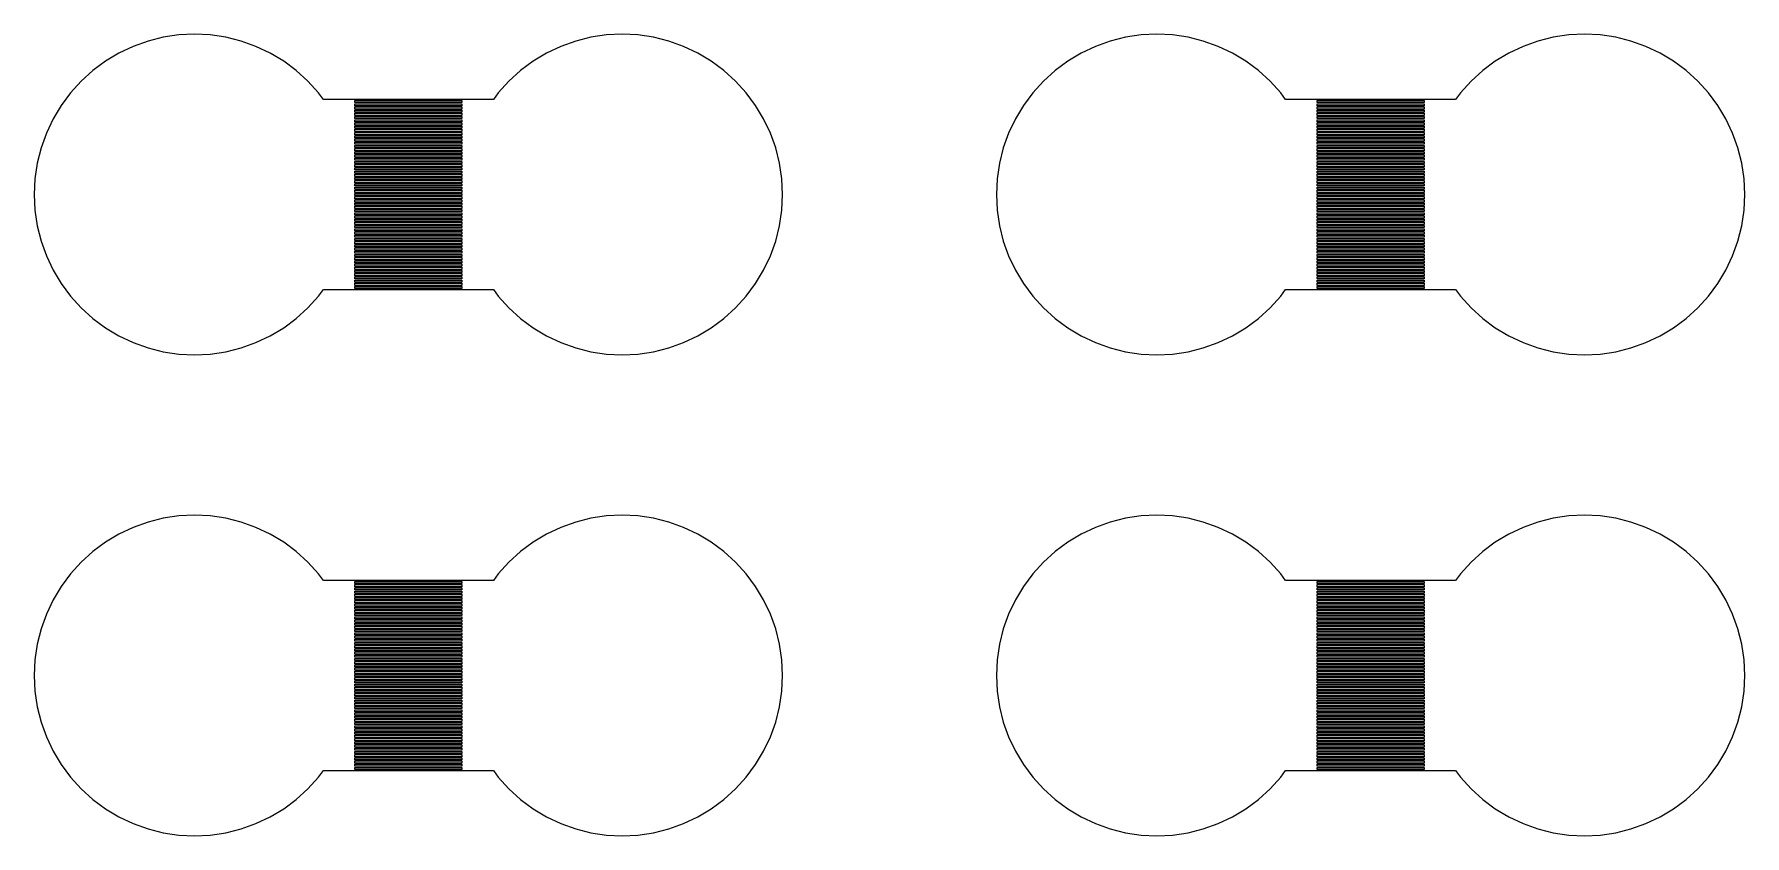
# Model space of a CAD drawing. Extents: x 1 to 53, y 0.8 to 35.2.
# Drawn here: x 10 to 26, y 0.75 to 8.25 of the extents above; entities that cross this region are included whole.
import ezdxf

# ---------------------------------------------------------------- set-up
doc = ezdxf.new("R2010")
doc.units = 0

msp = doc.modelspace()

# ---------------------------------------------------------------- linework, layer by layer
for p, q in [((11.0646, 8.18541), (10.926, 8.13582)), ((11.2074, 8.22118), (11.0646, 8.18541)), ((11.353, 8.24277), (11.2074, 8.22118)), ((11.5, 8.25), (11.353, 8.24277)), ((11.647, 8.24277), (11.5, 8.25)), ((11.7926, 8.22118), (11.647, 8.24277)), ((11.9354, 8.18541), (11.7926, 8.22118)), ((12.074, 8.13582), (11.9354, 8.18541)), ((15.0646, 8.18541), (14.926, 8.13582)), ((15.2074, 8.22118), (15.0646, 8.18541)), ((15.353, 8.24277), (15.2074, 8.22118)), ((15.5, 8.25), (15.353, 8.24277)), ((15.647, 8.24277), (15.5, 8.25)), ((15.7926, 8.22118), (15.647, 8.24277)), ((15.9354, 8.18541), (15.7926, 8.22118)), ((16.074, 8.13582), (15.9354, 8.18541)), ((20.0646, 8.18541), (19.926, 8.13582)), ((20.2074, 8.22118), (20.0646, 8.18541)), ((20.353, 8.24277), (20.2074, 8.22118)), ((20.5, 8.25), (20.353, 8.24277)), ((20.647, 8.24277), (20.5, 8.25)), ((20.7926, 8.22118), (20.647, 8.24277)), ((20.9354, 8.18541), (20.7926, 8.22118)), ((21.074, 8.13582), (20.9354, 8.18541)), ((24.0646, 8.18541), (23.926, 8.13582)), ((24.2074, 8.22118), (24.0646, 8.18541)), ((24.353, 8.24277), (24.2074, 8.22118)), ((24.5, 8.25), (24.353, 8.24277)), ((24.647, 8.24277), (24.5, 8.25)), ((24.7926, 8.22118), (24.647, 8.24277)), ((24.9354, 8.18541), (24.7926, 8.22118)), ((25.074, 8.13582), (24.9354, 8.18541)), ((10.7929, 8.07288), (10.6667, 7.99719)), ((10.926, 8.13582), (10.7929, 8.07288)), ((12.2071, 8.07288), (12.074, 8.13582)), ((12.3334, 7.99719), (12.2071, 8.07288)), ((14.7929, 8.07288), (14.6666, 7.99719)), ((14.926, 8.13582), (14.7929, 8.07288)), ((16.2071, 8.07288), (16.074, 8.13582)), ((16.3333, 7.99719), (16.2071, 8.07288)), ((19.7929, 8.07288), (19.6667, 7.99719)), ((19.926, 8.13582), (19.7929, 8.07288)), ((21.2071, 8.07288), (21.074, 8.13582)), ((21.3334, 7.99719), (21.2071, 8.07288)), ((23.7929, 8.07288), (23.6666, 7.99719)), ((23.926, 8.13582), (23.7929, 8.07288)), ((25.2071, 8.07288), (25.074, 8.13582)), ((25.3333, 7.99719), (25.2071, 8.07288)), ((10.5484, 7.90952), (10.4393, 7.81065)), ((10.6667, 7.99719), (10.5484, 7.90952)), ((12.4516, 7.90952), (12.3334, 7.99719)), ((12.5607, 7.81065), (12.4516, 7.90952)), ((14.5484, 7.90952), (14.4393, 7.81065)), ((14.6666, 7.99719), (14.5484, 7.90952)), ((16.4516, 7.90952), (16.3333, 7.99719)), ((16.5607, 7.81065), (16.4516, 7.90952)), ((19.5484, 7.90952), (19.4393, 7.81065)), ((19.6667, 7.99719), (19.5484, 7.90952)), ((21.4516, 7.90952), (21.3334, 7.99719)), ((21.5607, 7.81065), (21.4516, 7.90952)), ((23.5484, 7.90952), (23.4393, 7.81065)), ((23.6666, 7.99719), (23.5484, 7.90952)), ((25.4516, 7.90952), (25.3333, 7.99719)), ((25.5607, 7.81065), (25.4516, 7.90952)), ((10.3405, 7.70158), (10.2528, 7.58334)), ((10.4393, 7.81065), (10.3405, 7.70158)), ((12.6595, 7.70158), (12.5607, 7.81065)), ((12.7052, 7.64), (12.6595, 7.70158)), ((14.3405, 7.70158), (14.2948, 7.64)), ((14.4393, 7.81065), (14.3405, 7.70158)), ((16.6595, 7.70158), (16.5607, 7.81065)), ((16.7472, 7.58334), (16.6595, 7.70158)), ((19.3405, 7.70158), (19.2528, 7.58334)), ((19.4393, 7.81065), (19.3405, 7.70158)), ((21.6595, 7.70158), (21.5607, 7.81065)), ((21.7052, 7.64), (21.6595, 7.70158)), ((23.3405, 7.70158), (23.2948, 7.64)), ((23.4393, 7.81065), (23.3405, 7.70158)), ((25.6595, 7.70158), (25.5607, 7.81065)), ((25.7472, 7.58334), (25.6595, 7.70158)), ((10.2528, 7.58334), (10.1771, 7.45709)), ((14.2948, 7.64), (12.7052, 7.64)), ((13, 7.60999), (13, 7.62999)), ((13, 7.62999), (14, 7.62999)), ((14, 7.60999), (13, 7.60999)), ((13, 7.57999), (13, 7.59999)), ((13, 7.59999), (14, 7.59999)), ((14, 7.57999), (13, 7.57999)), ((13, 7.54999), (13, 7.56999)), ((13, 7.56999), (14, 7.56999)), ((14, 7.54999), (13, 7.54999)), ((13, 7.51999), (13, 7.53999)), ((13, 7.53999), (14, 7.53999)), ((14, 7.62999), (14, 7.60999)), ((14, 7.59999), (14, 7.57999)), ((14, 7.56999), (14, 7.54999)), ((14, 7.53999), (14, 7.51999)), ((16.8229, 7.45709), (16.7472, 7.58334)), ((19.2528, 7.58334), (19.1771, 7.45709)), ((23.2948, 7.64), (21.7052, 7.64)), ((22, 7.60999), (22, 7.62999)), ((22, 7.62999), (23, 7.62999)), ((23, 7.60999), (22, 7.60999)), ((22, 7.57999), (22, 7.59999)), ((22, 7.59999), (23, 7.59999)), ((23, 7.57999), (22, 7.57999)), ((22, 7.54999), (22, 7.56999)), ((22, 7.56999), (23, 7.56999)), ((23, 7.54999), (22, 7.54999)), ((22, 7.51999), (22, 7.53999)), ((22, 7.53999), (23, 7.53999)), ((23, 7.62999), (23, 7.60999)), ((23, 7.59999), (23, 7.57999)), ((23, 7.56999), (23, 7.54999)), ((23, 7.53999), (23, 7.51999)), ((25.8229, 7.45709), (25.7472, 7.58334)), ((10.1771, 7.45709), (10.1142, 7.32402)), ((14, 7.51999), (13, 7.51999)), ((13, 7.48999), (13, 7.50999)), ((13, 7.50999), (14, 7.50999)), ((14, 7.48999), (13, 7.48999)), ((13, 7.45999), (13, 7.48)), ((13, 7.48), (14, 7.48)), ((14, 7.45999), (13, 7.45999)), ((13, 7.42999), (13, 7.45)), ((13, 7.45), (14, 7.45)), ((14, 7.42999), (13, 7.42999)), ((13, 7.39999), (13, 7.42)), ((13, 7.42), (14, 7.42)), ((14, 7.39999), (13, 7.39999)), ((13, 7.37), (13, 7.39)), ((13, 7.39), (14, 7.39)), ((14, 7.37), (13, 7.37)), ((14, 7.50999), (14, 7.48999)), ((14, 7.48), (14, 7.45999)), ((14, 7.45), (14, 7.42999)), ((14, 7.42), (14, 7.39999)), ((14, 7.39), (14, 7.37)), ((16.8858, 7.32402), (16.8229, 7.45709)), ((19.1771, 7.45709), (19.1142, 7.32402)), ((23, 7.51999), (22, 7.51999)), ((22, 7.48999), (22, 7.50999)), ((22, 7.50999), (23, 7.50999)), ((23, 7.48999), (22, 7.48999)), ((22, 7.45999), (22, 7.48)), ((22, 7.48), (23, 7.48)), ((23, 7.45999), (22, 7.45999)), ((22, 7.42999), (22, 7.45)), ((22, 7.45), (23, 7.45)), ((23, 7.42999), (22, 7.42999)), ((22, 7.39999), (22, 7.42)), ((22, 7.42), (23, 7.42)), ((23, 7.39999), (22, 7.39999)), ((22, 7.37), (22, 7.39)), ((22, 7.39), (23, 7.39)), ((23, 7.37), (22, 7.37)), ((23, 7.50999), (23, 7.48999)), ((23, 7.48), (23, 7.45999)), ((23, 7.45), (23, 7.42999)), ((23, 7.42), (23, 7.39999)), ((23, 7.39), (23, 7.37)), ((25.8858, 7.32402), (25.8229, 7.45709)), ((10.1142, 7.32402), (10.0646, 7.18542)), ((13, 7.34), (13, 7.35999)), ((13, 7.35999), (14, 7.35999)), ((14, 7.34), (13, 7.34)), ((13, 7.31), (13, 7.32999)), ((13, 7.32999), (14, 7.32999)), ((14, 7.31), (13, 7.31)), ((13, 7.28), (13, 7.29999)), ((13, 7.29999), (14, 7.29999)), ((14, 7.28), (13, 7.28)), ((13, 7.25), (13, 7.26999)), ((13, 7.26999), (14, 7.26999)), ((14, 7.25), (13, 7.25)), ((13, 7.21999), (13, 7.23999)), ((13, 7.23999), (14, 7.23999)), ((14, 7.21999), (13, 7.21999)), ((13, 7.18999), (13, 7.20999)), ((13, 7.20999), (14, 7.20999)), ((14, 7.35999), (14, 7.34)), ((14, 7.32999), (14, 7.31)), ((14, 7.29999), (14, 7.28)), ((14, 7.26999), (14, 7.25)), ((14, 7.23999), (14, 7.21999)), ((14, 7.20999), (14, 7.18999)), ((16.9354, 7.18542), (16.8858, 7.32402)), ((19.1142, 7.32402), (19.0646, 7.18542)), ((22, 7.34), (22, 7.35999)), ((22, 7.35999), (23, 7.35999)), ((23, 7.34), (22, 7.34)), ((22, 7.31), (22, 7.32999)), ((22, 7.32999), (23, 7.32999)), ((23, 7.31), (22, 7.31)), ((22, 7.28), (22, 7.29999)), ((22, 7.29999), (23, 7.29999)), ((23, 7.28), (22, 7.28)), ((22, 7.25), (22, 7.26999)), ((22, 7.26999), (23, 7.26999)), ((23, 7.25), (22, 7.25)), ((22, 7.21999), (22, 7.23999)), ((22, 7.23999), (23, 7.23999)), ((23, 7.21999), (22, 7.21999)), ((22, 7.18999), (22, 7.20999)), ((22, 7.20999), (23, 7.20999)), ((23, 7.35999), (23, 7.34)), ((23, 7.32999), (23, 7.31)), ((23, 7.29999), (23, 7.28)), ((23, 7.26999), (23, 7.25)), ((23, 7.23999), (23, 7.21999)), ((23, 7.20999), (23, 7.18999)), ((25.9354, 7.18542), (25.8858, 7.32402)), ((10.0288, 7.04263), (10.0072, 6.89702)), ((10.0646, 7.18542), (10.0288, 7.04263)), ((14, 7.18999), (13, 7.18999)), ((13, 7.15999), (13, 7.17999)), ((13, 7.17999), (14, 7.17999)), ((14, 7.15999), (13, 7.15999)), ((13, 7.12999), (13, 7.14999)), ((13, 7.14999), (14, 7.14999)), ((14, 7.12999), (13, 7.12999)), ((13, 7.09999), (13, 7.12)), ((13, 7.12), (14, 7.12)), ((14, 7.09999), (13, 7.09999)), ((13, 7.06999), (13, 7.09)), ((13, 7.09), (14, 7.09)), ((14, 7.06999), (13, 7.06999)), ((13, 7.03999), (13, 7.06)), ((13, 7.06), (14, 7.06)), ((14, 7.17999), (14, 7.15999)), ((14, 7.14999), (14, 7.12999)), ((14, 7.12), (14, 7.09999)), ((14, 7.09), (14, 7.06999)), ((14, 7.06), (14, 7.03999)), ((16.9712, 7.04263), (16.9354, 7.18542)), ((16.9928, 6.89702), (16.9712, 7.04263)), ((19.0288, 7.04263), (19.0072, 6.89702)), ((19.0646, 7.18542), (19.0288, 7.04263)), ((23, 7.18999), (22, 7.18999)), ((22, 7.15999), (22, 7.17999)), ((22, 7.17999), (23, 7.17999)), ((23, 7.15999), (22, 7.15999)), ((22, 7.12999), (22, 7.14999)), ((22, 7.14999), (23, 7.14999)), ((23, 7.12999), (22, 7.12999)), ((22, 7.09999), (22, 7.12)), ((22, 7.12), (23, 7.12)), ((23, 7.09999), (22, 7.09999)), ((22, 7.06999), (22, 7.09)), ((22, 7.09), (23, 7.09)), ((23, 7.06999), (22, 7.06999)), ((22, 7.03999), (22, 7.06)), ((22, 7.06), (23, 7.06)), ((23, 7.17999), (23, 7.15999)), ((23, 7.14999), (23, 7.12999)), ((23, 7.12), (23, 7.09999)), ((23, 7.09), (23, 7.06999)), ((23, 7.06), (23, 7.03999)), ((25.9712, 7.04263), (25.9354, 7.18542)), ((25.9928, 6.89702), (25.9712, 7.04263)), ((10.0072, 6.89702), (10, 6.75)), ((14, 7.03999), (13, 7.03999)), ((13, 7.00999), (13, 7.03)), ((13, 7.03), (14, 7.03)), ((14, 7.00999), (13, 7.00999)), ((13, 6.98), (13, 7)), ((13, 7), (14, 7)), ((14, 6.98), (13, 6.98)), ((13, 6.95), (13, 6.96999)), ((13, 6.96999), (14, 6.96999)), ((14, 6.95), (13, 6.95)), ((13, 6.92), (13, 6.93999)), ((13, 6.93999), (14, 6.93999)), ((14, 6.92), (13, 6.92)), ((13, 6.89), (13, 6.90999)), ((13, 6.90999), (14, 6.90999)), ((14, 6.89), (13, 6.89)), ((14, 7.03), (14, 7.00999)), ((14, 7), (14, 6.98)), ((14, 6.96999), (14, 6.95)), ((14, 6.93999), (14, 6.92)), ((14, 6.90999), (14, 6.89)), ((17, 6.75), (16.9928, 6.89702)), ((19.0072, 6.89702), (19, 6.75)), ((23, 7.03999), (22, 7.03999)), ((22, 7.00999), (22, 7.03)), ((22, 7.03), (23, 7.03)), ((23, 7.00999), (22, 7.00999)), ((22, 6.98), (22, 7)), ((22, 7), (23, 7)), ((23, 6.98), (22, 6.98)), ((22, 6.95), (22, 6.96999)), ((22, 6.96999), (23, 6.96999)), ((23, 6.95), (22, 6.95)), ((22, 6.92), (22, 6.93999)), ((22, 6.93999), (23, 6.93999)), ((23, 6.92), (22, 6.92)), ((22, 6.89), (22, 6.90999)), ((22, 6.90999), (23, 6.90999)), ((23, 6.89), (22, 6.89)), ((23, 7.03), (23, 7.00999)), ((23, 7), (23, 6.98)), ((23, 6.96999), (23, 6.95)), ((23, 6.93999), (23, 6.92)), ((23, 6.90999), (23, 6.89)), ((26, 6.75), (25.9928, 6.89702)), ((10, 6.75), (10.0072, 6.60298)), ((13, 6.85999), (13, 6.87999)), ((13, 6.87999), (14, 6.87999)), ((14, 6.85999), (13, 6.85999)), ((13, 6.82999), (13, 6.84999)), ((13, 6.84999), (14, 6.84999)), ((14, 6.82999), (13, 6.82999)), ((13, 6.79999), (13, 6.81999)), ((13, 6.81999), (14, 6.81999)), ((14, 6.79999), (13, 6.79999)), ((13, 6.76999), (13, 6.78999)), ((13, 6.78999), (14, 6.78999)), ((14, 6.76999), (13, 6.76999)), ((13, 6.74001), (13, 6.75999)), ((13, 6.75999), (14, 6.75999)), ((14, 6.74001), (13, 6.74001)), ((13, 6.71001), (13, 6.73001)), ((13, 6.73001), (14, 6.73001)), ((14, 6.87999), (14, 6.85999)), ((14, 6.84999), (14, 6.82999)), ((14, 6.81999), (14, 6.79999)), ((14, 6.78999), (14, 6.76999)), ((14, 6.75999), (14, 6.74001)), ((14, 6.73001), (14, 6.71001)), ((16.9928, 6.60298), (17, 6.75)), ((19, 6.75), (19.0072, 6.60298)), ((22, 6.85999), (22, 6.87999)), ((22, 6.87999), (23, 6.87999)), ((23, 6.85999), (22, 6.85999)), ((22, 6.82999), (22, 6.84999)), ((22, 6.84999), (23, 6.84999)), ((23, 6.82999), (22, 6.82999)), ((22, 6.79999), (22, 6.81999)), ((22, 6.81999), (23, 6.81999)), ((23, 6.79999), (22, 6.79999)), ((22, 6.76999), (22, 6.78999)), ((22, 6.78999), (23, 6.78999)), ((23, 6.76999), (22, 6.76999)), ((22, 6.74001), (22, 6.75999)), ((22, 6.75999), (23, 6.75999)), ((23, 6.74001), (22, 6.74001)), ((22, 6.71001), (22, 6.73001)), ((22, 6.73001), (23, 6.73001)), ((23, 6.87999), (23, 6.85999)), ((23, 6.84999), (23, 6.82999)), ((23, 6.81999), (23, 6.79999)), ((23, 6.78999), (23, 6.76999)), ((23, 6.75999), (23, 6.74001)), ((23, 6.73001), (23, 6.71001)), ((25.9928, 6.60298), (26, 6.75)), ((10.0072, 6.60298), (10.0288, 6.45737)), ((14, 6.71001), (13, 6.71001)), ((13, 6.68001), (13, 6.70001)), ((13, 6.70001), (14, 6.70001)), ((14, 6.68001), (13, 6.68001)), ((13, 6.65001), (13, 6.67001)), ((13, 6.67001), (14, 6.67001)), ((14, 6.65001), (13, 6.65001)), ((13, 6.62001), (13, 6.64001)), ((13, 6.64001), (14, 6.64001)), ((14, 6.62001), (13, 6.62001)), ((13, 6.59001), (13, 6.61)), ((13, 6.61), (14, 6.61)), ((14, 6.59001), (13, 6.59001)), ((13, 6.56001), (13, 6.58)), ((13, 6.58), (14, 6.58)), ((14, 6.56001), (13, 6.56001)), ((14, 6.70001), (14, 6.68001)), ((14, 6.67001), (14, 6.65001)), ((14, 6.64001), (14, 6.62001)), ((14, 6.61), (14, 6.59001)), ((14, 6.58), (14, 6.56001)), ((16.9712, 6.45737), (16.9928, 6.60298)), ((19.0072, 6.60298), (19.0288, 6.45737)), ((23, 6.71001), (22, 6.71001)), ((22, 6.68001), (22, 6.70001)), ((22, 6.70001), (23, 6.70001)), ((23, 6.68001), (22, 6.68001)), ((22, 6.65001), (22, 6.67001)), ((22, 6.67001), (23, 6.67001)), ((23, 6.65001), (22, 6.65001)), ((22, 6.62001), (22, 6.64001)), ((22, 6.64001), (23, 6.64001)), ((23, 6.62001), (22, 6.62001)), ((22, 6.59001), (22, 6.61)), ((22, 6.61), (23, 6.61)), ((23, 6.59001), (22, 6.59001)), ((22, 6.56001), (22, 6.58)), ((22, 6.58), (23, 6.58)), ((23, 6.56001), (22, 6.56001)), ((23, 6.70001), (23, 6.68001)), ((23, 6.67001), (23, 6.65001)), ((23, 6.64001), (23, 6.62001)), ((23, 6.61), (23, 6.59001)), ((23, 6.58), (23, 6.56001)), ((25.9712, 6.45737), (25.9928, 6.60298)), ((10.0288, 6.45737), (10.0646, 6.31458)), ((13, 6.53001), (13, 6.55)), ((13, 6.55), (14, 6.55)), ((14, 6.53001), (13, 6.53001)), ((13, 6.5), (13, 6.52)), ((13, 6.52), (14, 6.52)), ((14, 6.5), (13, 6.5)), ((13, 6.47), (13, 6.49001)), ((13, 6.49001), (14, 6.49001)), ((14, 6.47), (13, 6.47)), ((13, 6.44), (13, 6.46001)), ((13, 6.46001), (14, 6.46001)), ((14, 6.44), (13, 6.44)), ((13, 6.41), (13, 6.43001)), ((13, 6.43001), (14, 6.43001)), ((14, 6.41), (13, 6.41)), ((13, 6.38), (13, 6.40001)), ((13, 6.40001), (14, 6.40001)), ((14, 6.55), (14, 6.53001)), ((14, 6.52), (14, 6.5)), ((14, 6.49001), (14, 6.47)), ((14, 6.46001), (14, 6.44)), ((14, 6.43001), (14, 6.41)), ((14, 6.40001), (14, 6.38)), ((16.9354, 6.31458), (16.9712, 6.45737)), ((19.0288, 6.45737), (19.0646, 6.31458)), ((22, 6.53001), (22, 6.55)), ((22, 6.55), (23, 6.55)), ((23, 6.53001), (22, 6.53001)), ((22, 6.5), (22, 6.52)), ((22, 6.52), (23, 6.52)), ((23, 6.5), (22, 6.5)), ((22, 6.47), (22, 6.49001)), ((22, 6.49001), (23, 6.49001)), ((23, 6.47), (22, 6.47)), ((22, 6.44), (22, 6.46001)), ((22, 6.46001), (23, 6.46001)), ((23, 6.44), (22, 6.44)), ((22, 6.41), (22, 6.43001)), ((22, 6.43001), (23, 6.43001)), ((23, 6.41), (22, 6.41)), ((22, 6.38), (22, 6.40001)), ((22, 6.40001), (23, 6.40001)), ((23, 6.55), (23, 6.53001)), ((23, 6.52), (23, 6.5)), ((23, 6.49001), (23, 6.47)), ((23, 6.46001), (23, 6.44)), ((23, 6.43001), (23, 6.41)), ((23, 6.40001), (23, 6.38)), ((25.9354, 6.31458), (25.9712, 6.45737)), ((10.0646, 6.31458), (10.1142, 6.17598)), ((14, 6.38), (13, 6.38)), ((13, 6.35001), (13, 6.37001)), ((13, 6.37001), (14, 6.37001)), ((14, 6.35001), (13, 6.35001)), ((13, 6.32001), (13, 6.34001)), ((13, 6.34001), (14, 6.34001)), ((14, 6.32001), (13, 6.32001)), ((13, 6.29001), (13, 6.31001)), ((13, 6.31001), (14, 6.31001)), ((14, 6.29001), (13, 6.29001)), ((13, 6.26001), (13, 6.28001)), ((13, 6.28001), (14, 6.28001)), ((14, 6.26001), (13, 6.26001)), ((13, 6.23001), (13, 6.25)), ((13, 6.25), (14, 6.25)), ((14, 6.37001), (14, 6.35001)), ((14, 6.34001), (14, 6.32001)), ((14, 6.31001), (14, 6.29001)), ((14, 6.28001), (14, 6.26001)), ((14, 6.25), (14, 6.23001)), ((16.8858, 6.17598), (16.9354, 6.31458)), ((19.0646, 6.31458), (19.1142, 6.17598)), ((23, 6.38), (22, 6.38)), ((22, 6.35001), (22, 6.37001)), ((22, 6.37001), (23, 6.37001)), ((23, 6.35001), (22, 6.35001)), ((22, 6.32001), (22, 6.34001)), ((22, 6.34001), (23, 6.34001)), ((23, 6.32001), (22, 6.32001)), ((22, 6.29001), (22, 6.31001)), ((22, 6.31001), (23, 6.31001)), ((23, 6.29001), (22, 6.29001)), ((22, 6.26001), (22, 6.28001)), ((22, 6.28001), (23, 6.28001)), ((23, 6.26001), (22, 6.26001)), ((22, 6.23001), (22, 6.25)), ((22, 6.25), (23, 6.25)), ((23, 6.37001), (23, 6.35001)), ((23, 6.34001), (23, 6.32001)), ((23, 6.31001), (23, 6.29001)), ((23, 6.28001), (23, 6.26001)), ((23, 6.25), (23, 6.23001)), ((25.8858, 6.17598), (25.9354, 6.31458)), ((10.1142, 6.17598), (10.1771, 6.04291)), ((14, 6.23001), (13, 6.23001)), ((13, 6.20001), (13, 6.22)), ((13, 6.22), (14, 6.22)), ((14, 6.20001), (13, 6.20001)), ((13, 6.17001), (13, 6.19)), ((13, 6.19), (14, 6.19)), ((14, 6.17001), (13, 6.17001)), ((13, 6.14001), (13, 6.16)), ((13, 6.16), (14, 6.16)), ((14, 6.14001), (13, 6.14001)), ((13, 6.11), (13, 6.13)), ((13, 6.13), (14, 6.13)), ((14, 6.11), (13, 6.11)), ((13, 6.08), (13, 6.10001)), ((13, 6.10001), (14, 6.10001)), ((14, 6.08), (13, 6.08)), ((14, 6.22), (14, 6.20001)), ((14, 6.19), (14, 6.17001)), ((14, 6.16), (14, 6.14001)), ((14, 6.13), (14, 6.11)), ((14, 6.10001), (14, 6.08)), ((16.8229, 6.04291), (16.8858, 6.17598)), ((19.1142, 6.17598), (19.1771, 6.04291)), ((23, 6.23001), (22, 6.23001)), ((22, 6.20001), (22, 6.22)), ((22, 6.22), (23, 6.22)), ((23, 6.20001), (22, 6.20001)), ((22, 6.17001), (22, 6.19)), ((22, 6.19), (23, 6.19)), ((23, 6.17001), (22, 6.17001)), ((22, 6.14001), (22, 6.16)), ((22, 6.16), (23, 6.16)), ((23, 6.14001), (22, 6.14001)), ((22, 6.11), (22, 6.13)), ((22, 6.13), (23, 6.13)), ((23, 6.11), (22, 6.11)), ((22, 6.08), (22, 6.10001)), ((22, 6.10001), (23, 6.10001)), ((23, 6.08), (22, 6.08)), ((23, 6.22), (23, 6.20001)), ((23, 6.19), (23, 6.17001)), ((23, 6.16), (23, 6.14001)), ((23, 6.13), (23, 6.11)), ((23, 6.10001), (23, 6.08)), ((25.8229, 6.04291), (25.8858, 6.17598)), ((10.1771, 6.04291), (10.2528, 5.91666)), ((13, 6.05), (13, 6.07001)), ((13, 6.07001), (14, 6.07001)), ((14, 6.05), (13, 6.05)), ((13, 6.02), (13, 6.04001)), ((13, 6.04001), (14, 6.04001)), ((14, 6.02), (13, 6.02)), ((13, 5.99001), (13, 6.01001)), ((13, 6.01001), (14, 6.01001)), ((14, 5.99001), (13, 5.99001)), ((13, 5.96001), (13, 5.98001)), ((13, 5.98001), (14, 5.98001)), ((14, 5.96001), (13, 5.96001)), ((13, 5.93001), (13, 5.95001)), ((13, 5.95001), (14, 5.95001)), ((14, 5.93001), (13, 5.93001)), ((13, 5.90001), (13, 5.92001)), ((13, 5.92001), (14, 5.92001)), ((14, 6.07001), (14, 6.05)), ((14, 6.04001), (14, 6.02)), ((14, 6.01001), (14, 5.99001)), ((14, 5.98001), (14, 5.96001)), ((14, 5.95001), (14, 5.93001)), ((14, 5.92001), (14, 5.90001)), ((16.7472, 5.91666), (16.8229, 6.04291)), ((19.1771, 6.04291), (19.2528, 5.91666)), ((22, 6.05), (22, 6.07001)), ((22, 6.07001), (23, 6.07001)), ((23, 6.05), (22, 6.05)), ((22, 6.02), (22, 6.04001)), ((22, 6.04001), (23, 6.04001)), ((23, 6.02), (22, 6.02)), ((22, 5.99001), (22, 6.01001)), ((22, 6.01001), (23, 6.01001)), ((23, 5.99001), (22, 5.99001)), ((22, 5.96001), (22, 5.98001)), ((22, 5.98001), (23, 5.98001)), ((23, 5.96001), (22, 5.96001)), ((22, 5.93001), (22, 5.95001)), ((22, 5.95001), (23, 5.95001)), ((23, 5.93001), (22, 5.93001)), ((22, 5.90001), (22, 5.92001)), ((22, 5.92001), (23, 5.92001)), ((23, 6.07001), (23, 6.05)), ((23, 6.04001), (23, 6.02)), ((23, 6.01001), (23, 5.99001)), ((23, 5.98001), (23, 5.96001)), ((23, 5.95001), (23, 5.93001)), ((23, 5.92001), (23, 5.90001)), ((25.7472, 5.91666), (25.8229, 6.04291)), ((10.2528, 5.91666), (10.3405, 5.79842)), ((10.3405, 5.79842), (10.4393, 5.68935)), ((12.5607, 5.68935), (12.6595, 5.79842)), ((12.6595, 5.79842), (12.7052, 5.86)), ((12.7052, 5.86), (14.2948, 5.86)), ((14, 5.90001), (13, 5.90001)), ((13, 5.87001), (13, 5.89001)), ((13, 5.89001), (14, 5.89001)), ((14, 5.87001), (13, 5.87001)), ((14, 5.89001), (14, 5.87001)), ((14.2948, 5.86), (14.3405, 5.79842)), ((14.3405, 5.79842), (14.4393, 5.68935)), ((16.5607, 5.68935), (16.6595, 5.79842)), ((16.6595, 5.79842), (16.7472, 5.91666)), ((19.2528, 5.91666), (19.3405, 5.79842)), ((19.3405, 5.79842), (19.4393, 5.68935)), ((21.5607, 5.68935), (21.6595, 5.79842)), ((21.6595, 5.79842), (21.7052, 5.86)), ((21.7052, 5.86), (23.2948, 5.86)), ((23, 5.90001), (22, 5.90001)), ((22, 5.87001), (22, 5.89001)), ((22, 5.89001), (23, 5.89001)), ((23, 5.87001), (22, 5.87001)), ((23, 5.89001), (23, 5.87001)), ((23.2948, 5.86), (23.3405, 5.79842)), ((23.3405, 5.79842), (23.4393, 5.68935)), ((25.5607, 5.68935), (25.6595, 5.79842)), ((25.6595, 5.79842), (25.7472, 5.91666)), ((10.4393, 5.68935), (10.5484, 5.59048)), ((12.4516, 5.59048), (12.5607, 5.68935)), ((14.4393, 5.68935), (14.5484, 5.59048)), ((16.4516, 5.59048), (16.5607, 5.68935)), ((19.4393, 5.68935), (19.5484, 5.59048)), ((21.4516, 5.59048), (21.5607, 5.68935)), ((23.4393, 5.68935), (23.5484, 5.59048)), ((25.4516, 5.59048), (25.5607, 5.68935)), ((10.5484, 5.59048), (10.6667, 5.50281)), ((10.6667, 5.50281), (10.7929, 5.42712)), ((12.2071, 5.42712), (12.3334, 5.50281)), ((12.3334, 5.50281), (12.4516, 5.59048)), ((14.5484, 5.59048), (14.6666, 5.50281)), ((14.6666, 5.50281), (14.7929, 5.42712)), ((16.2071, 5.42712), (16.3333, 5.50281)), ((16.3333, 5.50281), (16.4516, 5.59048)), ((19.5484, 5.59048), (19.6667, 5.50281)), ((19.6667, 5.50281), (19.7929, 5.42712)), ((21.2071, 5.42712), (21.3334, 5.50281)), ((21.3334, 5.50281), (21.4516, 5.59048)), ((23.5484, 5.59048), (23.6666, 5.50281)), ((23.6666, 5.50281), (23.7929, 5.42712)), ((25.2071, 5.42712), (25.3333, 5.50281)), ((25.3333, 5.50281), (25.4516, 5.59048)), ((10.7929, 5.42712), (10.926, 5.36418)), ((10.926, 5.36418), (11.0646, 5.31459)), ((11.0646, 5.31459), (11.2074, 5.27882)), ((11.7926, 5.27882), (11.9354, 5.31459)), ((11.9354, 5.31459), (12.074, 5.36418)), ((12.074, 5.36418), (12.2071, 5.42712)), ((14.7929, 5.42712), (14.926, 5.36418)), ((14.926, 5.36418), (15.0646, 5.31459)), ((15.0646, 5.31459), (15.2074, 5.27882)), ((15.7926, 5.27882), (15.9354, 5.31459)), ((15.9354, 5.31459), (16.074, 5.36418)), ((16.074, 5.36418), (16.2071, 5.42712)), ((19.7929, 5.42712), (19.926, 5.36418)), ((19.926, 5.36418), (20.0646, 5.31459)), ((20.0646, 5.31459), (20.2074, 5.27882)), ((20.7926, 5.27882), (20.9354, 5.31459)), ((20.9354, 5.31459), (21.074, 5.36418)), ((21.074, 5.36418), (21.2071, 5.42712)), ((23.7929, 5.42712), (23.926, 5.36418)), ((23.926, 5.36418), (24.0646, 5.31459)), ((24.0646, 5.31459), (24.2074, 5.27882)), ((24.7926, 5.27882), (24.9354, 5.31459)), ((24.9354, 5.31459), (25.074, 5.36418)), ((25.074, 5.36418), (25.2071, 5.42712)), ((11.2074, 5.27882), (11.353, 5.25723)), ((11.353, 5.25723), (11.5, 5.25)), ((11.5, 5.25), (11.647, 5.25723)), ((11.647, 5.25723), (11.7926, 5.27882)), ((15.2074, 5.27882), (15.353, 5.25723)), ((15.353, 5.25723), (15.5, 5.25)), ((15.5, 5.25), (15.647, 5.25723)), ((15.647, 5.25723), (15.7926, 5.27882)), ((20.2074, 5.27882), (20.353, 5.25723)), ((20.353, 5.25723), (20.5, 5.25)), ((20.5, 5.25), (20.647, 5.25723)), ((20.647, 5.25723), (20.7926, 5.27882)), ((24.2074, 5.27882), (24.353, 5.25723)), ((24.353, 5.25723), (24.5, 5.25)), ((24.5, 5.25), (24.647, 5.25723)), ((24.647, 5.25723), (24.7926, 5.27882)), ((11.0646, 3.68541), (10.926, 3.63582)), ((11.2074, 3.72118), (11.0646, 3.68541)), ((11.353, 3.74277), (11.2074, 3.72118)), ((11.5, 3.75), (11.353, 3.74277)), ((11.647, 3.74277), (11.5, 3.75)), ((11.7926, 3.72118), (11.647, 3.74277)), ((11.9354, 3.68541), (11.7926, 3.72118)), ((12.074, 3.63582), (11.9354, 3.68541)), ((15.0646, 3.68541), (14.926, 3.63582)), ((15.2074, 3.72118), (15.0646, 3.68541)), ((15.353, 3.74277), (15.2074, 3.72118)), ((15.5, 3.75), (15.353, 3.74277)), ((15.647, 3.74277), (15.5, 3.75)), ((15.7926, 3.72118), (15.647, 3.74277)), ((15.9354, 3.68541), (15.7926, 3.72118)), ((16.074, 3.63582), (15.9354, 3.68541)), ((20.0646, 3.68541), (19.926, 3.63582)), ((20.2074, 3.72118), (20.0646, 3.68541)), ((20.353, 3.74277), (20.2074, 3.72118)), ((20.5, 3.75), (20.353, 3.74277)), ((20.647, 3.74277), (20.5, 3.75)), ((20.7926, 3.72118), (20.647, 3.74277)), ((20.9354, 3.68541), (20.7926, 3.72118)), ((21.074, 3.63582), (20.9354, 3.68541)), ((24.0646, 3.68541), (23.926, 3.63582)), ((24.2074, 3.72118), (24.0646, 3.68541)), ((24.353, 3.74277), (24.2074, 3.72118)), ((24.5, 3.75), (24.353, 3.74277)), ((24.647, 3.74277), (24.5, 3.75)), ((24.7926, 3.72118), (24.647, 3.74277)), ((24.9354, 3.68541), (24.7926, 3.72118)), ((25.074, 3.63582), (24.9354, 3.68541)), ((10.7929, 3.57288), (10.6667, 3.49719)), ((10.926, 3.63582), (10.7929, 3.57288)), ((12.2071, 3.57288), (12.074, 3.63582)), ((12.3334, 3.49719), (12.2071, 3.57288)), ((14.7929, 3.57288), (14.6666, 3.49719)), ((14.926, 3.63582), (14.7929, 3.57288)), ((16.2071, 3.57288), (16.074, 3.63582)), ((16.3333, 3.49719), (16.2071, 3.57288)), ((19.7929, 3.57288), (19.6667, 3.49719)), ((19.926, 3.63582), (19.7929, 3.57288)), ((21.2071, 3.57288), (21.074, 3.63582)), ((21.3334, 3.49719), (21.2071, 3.57288)), ((23.7929, 3.57288), (23.6666, 3.49719)), ((23.926, 3.63582), (23.7929, 3.57288)), ((25.2071, 3.57288), (25.074, 3.63582)), ((25.3333, 3.49719), (25.2071, 3.57288)), ((10.5484, 3.40952), (10.4393, 3.31065)), ((10.6667, 3.49719), (10.5484, 3.40952)), ((12.4516, 3.40952), (12.3334, 3.49719)), ((12.5607, 3.31065), (12.4516, 3.40952)), ((14.5484, 3.40952), (14.4393, 3.31065)), ((14.6666, 3.49719), (14.5484, 3.40952)), ((16.4516, 3.40952), (16.3333, 3.49719)), ((16.5607, 3.31065), (16.4516, 3.40952)), ((19.5484, 3.40952), (19.4393, 3.31065)), ((19.6667, 3.49719), (19.5484, 3.40952)), ((21.4516, 3.40952), (21.3334, 3.49719)), ((21.5607, 3.31065), (21.4516, 3.40952)), ((23.5484, 3.40952), (23.4393, 3.31065)), ((23.6666, 3.49719), (23.5484, 3.40952)), ((25.4516, 3.40952), (25.3333, 3.49719)), ((25.5607, 3.31065), (25.4516, 3.40952)), ((10.3405, 3.20158), (10.2528, 3.08334)), ((10.4393, 3.31065), (10.3405, 3.20158)), ((12.6595, 3.20158), (12.5607, 3.31065)), ((12.7052, 3.14), (12.6595, 3.20158)), ((14.3405, 3.20158), (14.2948, 3.14)), ((14.4393, 3.31065), (14.3405, 3.20158)), ((16.6595, 3.20158), (16.5607, 3.31065)), ((16.7472, 3.08334), (16.6595, 3.20158)), ((19.3405, 3.20158), (19.2528, 3.08334)), ((19.4393, 3.31065), (19.3405, 3.20158)), ((21.6595, 3.20158), (21.5607, 3.31065)), ((21.7052, 3.14), (21.6595, 3.20158)), ((23.3405, 3.20158), (23.2948, 3.14)), ((23.4393, 3.31065), (23.3405, 3.20158)), ((25.6595, 3.20158), (25.5607, 3.31065)), ((25.7472, 3.08334), (25.6595, 3.20158)), ((10.2528, 3.08334), (10.1771, 2.95709)), ((14.2948, 3.14), (12.7052, 3.14)), ((13, 3.10999), (13, 3.12999)), ((13, 3.12999), (14, 3.12999)), ((14, 3.10999), (13, 3.10999)), ((13, 3.07999), (13, 3.09999)), ((13, 3.09999), (14, 3.09999)), ((14, 3.07999), (13, 3.07999)), ((13, 3.04999), (13, 3.06999)), ((13, 3.06999), (14, 3.06999)), ((14, 3.04999), (13, 3.04999)), ((14, 3.12999), (14, 3.10999)), ((14, 3.09999), (14, 3.07999)), ((14, 3.06999), (14, 3.04999)), ((16.8229, 2.95709), (16.7472, 3.08334)), ((19.2528, 3.08334), (19.1771, 2.95709)), ((23.2948, 3.14), (21.7052, 3.14)), ((22, 3.10999), (22, 3.12999)), ((22, 3.12999), (23, 3.12999)), ((23, 3.10999), (22, 3.10999)), ((22, 3.07999), (22, 3.09999)), ((22, 3.09999), (23, 3.09999)), ((23, 3.07999), (22, 3.07999)), ((22, 3.04999), (22, 3.06999)), ((22, 3.06999), (23, 3.06999)), ((23, 3.04999), (22, 3.04999)), ((23, 3.12999), (23, 3.10999)), ((23, 3.09999), (23, 3.07999)), ((23, 3.06999), (23, 3.04999)), ((25.8229, 2.95709), (25.7472, 3.08334)), ((10.1771, 2.95709), (10.1142, 2.82402)), ((13, 3.01999), (13, 3.03999)), ((13, 3.03999), (14, 3.03999)), ((14, 3.01999), (13, 3.01999)), ((13, 2.98999), (13, 3.00999)), ((13, 3.00999), (14, 3.00999)), ((14, 2.98999), (13, 2.98999)), ((13, 2.95999), (13, 2.98)), ((13, 2.98), (14, 2.98)), ((14, 2.95999), (13, 2.95999)), ((13, 2.92999), (13, 2.95)), ((13, 2.95), (14, 2.95)), ((14, 2.92999), (13, 2.92999)), ((13, 2.89999), (13, 2.92)), ((13, 2.92), (14, 2.92)), ((14, 2.89999), (13, 2.89999)), ((13, 2.87), (13, 2.89)), ((13, 2.89), (14, 2.89)), ((14, 3.03999), (14, 3.01999)), ((14, 3.00999), (14, 2.98999)), ((14, 2.98), (14, 2.95999)), ((14, 2.95), (14, 2.92999)), ((14, 2.92), (14, 2.89999)), ((14, 2.89), (14, 2.87)), ((16.8858, 2.82402), (16.8229, 2.95709)), ((19.1771, 2.95709), (19.1142, 2.82402)), ((22, 3.01999), (22, 3.03999)), ((22, 3.03999), (23, 3.03999)), ((23, 3.01999), (22, 3.01999)), ((22, 2.98999), (22, 3.00999)), ((22, 3.00999), (23, 3.00999)), ((23, 2.98999), (22, 2.98999)), ((22, 2.95999), (22, 2.98)), ((22, 2.98), (23, 2.98)), ((23, 2.95999), (22, 2.95999)), ((22, 2.92999), (22, 2.95)), ((22, 2.95), (23, 2.95)), ((23, 2.92999), (22, 2.92999)), ((22, 2.89999), (22, 2.92)), ((22, 2.92), (23, 2.92)), ((23, 2.89999), (22, 2.89999)), ((22, 2.87), (22, 2.89)), ((22, 2.89), (23, 2.89)), ((23, 3.03999), (23, 3.01999)), ((23, 3.00999), (23, 2.98999)), ((23, 2.98), (23, 2.95999)), ((23, 2.95), (23, 2.92999)), ((23, 2.92), (23, 2.89999)), ((23, 2.89), (23, 2.87)), ((25.8858, 2.82402), (25.8229, 2.95709)), ((10.1142, 2.82402), (10.0646, 2.68542)), ((14, 2.87), (13, 2.87)), ((13, 2.84), (13, 2.85999)), ((13, 2.85999), (14, 2.85999)), ((14, 2.84), (13, 2.84)), ((13, 2.81), (13, 2.82999)), ((13, 2.82999), (14, 2.82999)), ((14, 2.81), (13, 2.81)), ((13, 2.78), (13, 2.79999)), ((13, 2.79999), (14, 2.79999)), ((14, 2.78), (13, 2.78)), ((13, 2.75), (13, 2.76999)), ((13, 2.76999), (14, 2.76999)), ((14, 2.75), (13, 2.75)), ((13, 2.71999), (13, 2.73999)), ((13, 2.73999), (14, 2.73999)), ((14, 2.85999), (14, 2.84)), ((14, 2.82999), (14, 2.81)), ((14, 2.79999), (14, 2.78)), ((14, 2.76999), (14, 2.75)), ((14, 2.73999), (14, 2.71999)), ((16.9354, 2.68542), (16.8858, 2.82402)), ((19.1142, 2.82402), (19.0646, 2.68542)), ((23, 2.87), (22, 2.87)), ((22, 2.84), (22, 2.85999)), ((22, 2.85999), (23, 2.85999)), ((23, 2.84), (22, 2.84)), ((22, 2.81), (22, 2.82999)), ((22, 2.82999), (23, 2.82999)), ((23, 2.81), (22, 2.81)), ((22, 2.78), (22, 2.79999)), ((22, 2.79999), (23, 2.79999)), ((23, 2.78), (22, 2.78)), ((22, 2.75), (22, 2.76999)), ((22, 2.76999), (23, 2.76999)), ((23, 2.75), (22, 2.75)), ((22, 2.71999), (22, 2.73999)), ((22, 2.73999), (23, 2.73999)), ((23, 2.85999), (23, 2.84)), ((23, 2.82999), (23, 2.81)), ((23, 2.79999), (23, 2.78)), ((23, 2.76999), (23, 2.75)), ((23, 2.73999), (23, 2.71999)), ((25.9354, 2.68542), (25.8858, 2.82402)), ((10.0646, 2.68542), (10.0288, 2.54263)), ((14, 2.71999), (13, 2.71999)), ((13, 2.68999), (13, 2.70999)), ((13, 2.70999), (14, 2.70999)), ((14, 2.68999), (13, 2.68999)), ((13, 2.65999), (13, 2.67999)), ((13, 2.67999), (14, 2.67999)), ((14, 2.65999), (13, 2.65999)), ((13, 2.62999), (13, 2.64999)), ((13, 2.64999), (14, 2.64999)), ((14, 2.62999), (13, 2.62999)), ((13, 2.59999), (13, 2.62)), ((13, 2.62), (14, 2.62)), ((14, 2.59999), (13, 2.59999)), ((13, 2.56999), (13, 2.59)), ((13, 2.59), (14, 2.59)), ((14, 2.56999), (13, 2.56999)), ((13, 2.53999), (13, 2.56)), ((13, 2.56), (14, 2.56)), ((14, 2.70999), (14, 2.68999)), ((14, 2.67999), (14, 2.65999)), ((14, 2.64999), (14, 2.62999)), ((14, 2.62), (14, 2.59999)), ((14, 2.59), (14, 2.56999)), ((14, 2.56), (14, 2.53999)), ((16.9712, 2.54263), (16.9354, 2.68542)), ((19.0646, 2.68542), (19.0288, 2.54263)), ((23, 2.71999), (22, 2.71999)), ((22, 2.68999), (22, 2.70999)), ((22, 2.70999), (23, 2.70999)), ((23, 2.68999), (22, 2.68999)), ((22, 2.65999), (22, 2.67999)), ((22, 2.67999), (23, 2.67999)), ((23, 2.65999), (22, 2.65999)), ((22, 2.62999), (22, 2.64999)), ((22, 2.64999), (23, 2.64999)), ((23, 2.62999), (22, 2.62999)), ((22, 2.59999), (22, 2.62)), ((22, 2.62), (23, 2.62)), ((23, 2.59999), (22, 2.59999)), ((22, 2.56999), (22, 2.59)), ((22, 2.59), (23, 2.59)), ((23, 2.56999), (22, 2.56999)), ((22, 2.53999), (22, 2.56)), ((22, 2.56), (23, 2.56)), ((23, 2.70999), (23, 2.68999)), ((23, 2.67999), (23, 2.65999)), ((23, 2.64999), (23, 2.62999)), ((23, 2.62), (23, 2.59999)), ((23, 2.59), (23, 2.56999)), ((23, 2.56), (23, 2.53999)), ((25.9712, 2.54263), (25.9354, 2.68542)), ((10.0288, 2.54263), (10.0072, 2.39702)), ((14, 2.53999), (13, 2.53999)), ((13, 2.50999), (13, 2.53)), ((13, 2.53), (14, 2.53)), ((14, 2.50999), (13, 2.50999)), ((13, 2.48), (13, 2.5)), ((13, 2.5), (14, 2.5)), ((14, 2.48), (13, 2.48)), ((13, 2.45), (13, 2.46999)), ((13, 2.46999), (14, 2.46999)), ((14, 2.45), (13, 2.45)), ((13, 2.42), (13, 2.43999)), ((13, 2.43999), (14, 2.43999)), ((14, 2.42), (13, 2.42)), ((13, 2.39), (13, 2.40999)), ((13, 2.40999), (14, 2.40999)), ((14, 2.53), (14, 2.50999)), ((14, 2.5), (14, 2.48)), ((14, 2.46999), (14, 2.45)), ((14, 2.43999), (14, 2.42)), ((14, 2.40999), (14, 2.39)), ((16.9928, 2.39702), (16.9712, 2.54263)), ((19.0288, 2.54263), (19.0072, 2.39702)), ((23, 2.53999), (22, 2.53999)), ((22, 2.50999), (22, 2.53)), ((22, 2.53), (23, 2.53)), ((23, 2.50999), (22, 2.50999)), ((22, 2.48), (22, 2.5)), ((22, 2.5), (23, 2.5)), ((23, 2.48), (22, 2.48)), ((22, 2.45), (22, 2.46999)), ((22, 2.46999), (23, 2.46999)), ((23, 2.45), (22, 2.45)), ((22, 2.42), (22, 2.43999)), ((22, 2.43999), (23, 2.43999)), ((23, 2.42), (22, 2.42)), ((22, 2.39), (22, 2.40999)), ((22, 2.40999), (23, 2.40999)), ((23, 2.53), (23, 2.50999)), ((23, 2.5), (23, 2.48)), ((23, 2.46999), (23, 2.45)), ((23, 2.43999), (23, 2.42)), ((23, 2.40999), (23, 2.39)), ((25.9928, 2.39702), (25.9712, 2.54263)), ((10.0072, 2.39702), (10, 2.25)), ((10, 2.25), (10.0072, 2.10298)), ((14, 2.39), (13, 2.39)), ((13, 2.35999), (13, 2.37999)), ((13, 2.37999), (14, 2.37999)), ((14, 2.35999), (13, 2.35999)), ((13, 2.32999), (13, 2.34999)), ((13, 2.34999), (14, 2.34999)), ((14, 2.32999), (13, 2.32999)), ((13, 2.29999), (13, 2.31999)), ((13, 2.31999), (14, 2.31999)), ((14, 2.29999), (13, 2.29999)), ((13, 2.26999), (13, 2.28999)), ((13, 2.28999), (14, 2.28999)), ((14, 2.26999), (13, 2.26999)), ((13, 2.24001), (13, 2.25999)), ((13, 2.25999), (14, 2.25999)), ((14, 2.24001), (13, 2.24001)), ((14, 2.37999), (14, 2.35999)), ((14, 2.34999), (14, 2.32999)), ((14, 2.31999), (14, 2.29999)), ((14, 2.28999), (14, 2.26999)), ((14, 2.25999), (14, 2.24001)), ((17, 2.25), (16.9928, 2.39702)), ((16.9928, 2.10298), (17, 2.25)), ((19.0072, 2.39702), (19, 2.25)), ((19, 2.25), (19.0072, 2.10298)), ((23, 2.39), (22, 2.39)), ((22, 2.35999), (22, 2.37999)), ((22, 2.37999), (23, 2.37999)), ((23, 2.35999), (22, 2.35999)), ((22, 2.32999), (22, 2.34999)), ((22, 2.34999), (23, 2.34999)), ((23, 2.32999), (22, 2.32999)), ((22, 2.29999), (22, 2.31999)), ((22, 2.31999), (23, 2.31999)), ((23, 2.29999), (22, 2.29999)), ((22, 2.26999), (22, 2.28999)), ((22, 2.28999), (23, 2.28999)), ((23, 2.26999), (22, 2.26999)), ((22, 2.24001), (22, 2.25999)), ((22, 2.25999), (23, 2.25999)), ((23, 2.24001), (22, 2.24001)), ((23, 2.37999), (23, 2.35999)), ((23, 2.34999), (23, 2.32999)), ((23, 2.31999), (23, 2.29999)), ((23, 2.28999), (23, 2.26999)), ((23, 2.25999), (23, 2.24001)), ((26, 2.25), (25.9928, 2.39702)), ((25.9928, 2.10298), (26, 2.25)), ((10.0072, 2.10298), (10.0288, 1.95737)), ((13, 2.21001), (13, 2.23001)), ((13, 2.23001), (14, 2.23001)), ((14, 2.21001), (13, 2.21001)), ((13, 2.18001), (13, 2.20001)), ((13, 2.20001), (14, 2.20001)), ((14, 2.18001), (13, 2.18001)), ((13, 2.15001), (13, 2.17001)), ((13, 2.17001), (14, 2.17001)), ((14, 2.15001), (13, 2.15001)), ((13, 2.12001), (13, 2.14001)), ((13, 2.14001), (14, 2.14001)), ((14, 2.12001), (13, 2.12001)), ((13, 2.09001), (13, 2.11)), ((13, 2.11), (14, 2.11)), ((14, 2.09001), (13, 2.09001)), ((13, 2.06001), (13, 2.08)), ((13, 2.08), (14, 2.08)), ((14, 2.23001), (14, 2.21001)), ((14, 2.20001), (14, 2.18001)), ((14, 2.17001), (14, 2.15001)), ((14, 2.14001), (14, 2.12001)), ((14, 2.11), (14, 2.09001)), ((14, 2.08), (14, 2.06001)), ((16.9712, 1.95737), (16.9928, 2.10298)), ((19.0072, 2.10298), (19.0288, 1.95737)), ((22, 2.21001), (22, 2.23001)), ((22, 2.23001), (23, 2.23001)), ((23, 2.21001), (22, 2.21001)), ((22, 2.18001), (22, 2.20001)), ((22, 2.20001), (23, 2.20001)), ((23, 2.18001), (22, 2.18001)), ((22, 2.15001), (22, 2.17001)), ((22, 2.17001), (23, 2.17001)), ((23, 2.15001), (22, 2.15001)), ((22, 2.12001), (22, 2.14001)), ((22, 2.14001), (23, 2.14001)), ((23, 2.12001), (22, 2.12001)), ((22, 2.09001), (22, 2.11)), ((22, 2.11), (23, 2.11)), ((23, 2.09001), (22, 2.09001)), ((22, 2.06001), (22, 2.08)), ((22, 2.08), (23, 2.08)), ((23, 2.23001), (23, 2.21001)), ((23, 2.20001), (23, 2.18001)), ((23, 2.17001), (23, 2.15001)), ((23, 2.14001), (23, 2.12001)), ((23, 2.11), (23, 2.09001)), ((23, 2.08), (23, 2.06001)), ((25.9712, 1.95737), (25.9928, 2.10298)), ((10.0288, 1.95737), (10.0646, 1.81458)), ((14, 2.06001), (13, 2.06001)), ((13, 2.03001), (13, 2.05)), ((13, 2.05), (14, 2.05)), ((14, 2.03001), (13, 2.03001)), ((13, 2), (13, 2.02)), ((13, 2.02), (14, 2.02)), ((14, 2), (13, 2)), ((13, 1.97), (13, 1.99001)), ((13, 1.99001), (14, 1.99001)), ((14, 1.97), (13, 1.97)), ((13, 1.94), (13, 1.96001)), ((13, 1.96001), (14, 1.96001)), ((14, 1.94), (13, 1.94)), ((13, 1.91), (13, 1.93001)), ((13, 1.93001), (14, 1.93001)), ((14, 2.05), (14, 2.03001)), ((14, 2.02), (14, 2)), ((14, 1.99001), (14, 1.97)), ((14, 1.96001), (14, 1.94)), ((14, 1.93001), (14, 1.91)), ((16.9354, 1.81458), (16.9712, 1.95737)), ((19.0288, 1.95737), (19.0646, 1.81458)), ((23, 2.06001), (22, 2.06001)), ((22, 2.03001), (22, 2.05)), ((22, 2.05), (23, 2.05)), ((23, 2.03001), (22, 2.03001)), ((22, 2), (22, 2.02)), ((22, 2.02), (23, 2.02)), ((23, 2), (22, 2)), ((22, 1.97), (22, 1.99001)), ((22, 1.99001), (23, 1.99001)), ((23, 1.97), (22, 1.97)), ((22, 1.94), (22, 1.96001)), ((22, 1.96001), (23, 1.96001)), ((23, 1.94), (22, 1.94)), ((22, 1.91), (22, 1.93001)), ((22, 1.93001), (23, 1.93001)), ((23, 2.05), (23, 2.03001)), ((23, 2.02), (23, 2)), ((23, 1.99001), (23, 1.97)), ((23, 1.96001), (23, 1.94)), ((23, 1.93001), (23, 1.91)), ((25.9354, 1.81458), (25.9712, 1.95737)), ((10.0646, 1.81458), (10.1142, 1.67598)), ((14, 1.91), (13, 1.91)), ((13, 1.88), (13, 1.90001)), ((13, 1.90001), (14, 1.90001)), ((14, 1.88), (13, 1.88)), ((13, 1.85001), (13, 1.87001)), ((13, 1.87001), (14, 1.87001)), ((14, 1.85001), (13, 1.85001)), ((13, 1.82001), (13, 1.84001)), ((13, 1.84001), (14, 1.84001)), ((14, 1.82001), (13, 1.82001)), ((13, 1.79001), (13, 1.81001)), ((13, 1.81001), (14, 1.81001)), ((14, 1.79001), (13, 1.79001)), ((13, 1.76001), (13, 1.78001)), ((13, 1.78001), (14, 1.78001)), ((14, 1.76001), (13, 1.76001)), ((14, 1.90001), (14, 1.88)), ((14, 1.87001), (14, 1.85001)), ((14, 1.84001), (14, 1.82001)), ((14, 1.81001), (14, 1.79001)), ((14, 1.78001), (14, 1.76001)), ((16.8858, 1.67598), (16.9354, 1.81458)), ((19.0646, 1.81458), (19.1142, 1.67598)), ((23, 1.91), (22, 1.91)), ((22, 1.88), (22, 1.90001)), ((22, 1.90001), (23, 1.90001)), ((23, 1.88), (22, 1.88)), ((22, 1.85001), (22, 1.87001)), ((22, 1.87001), (23, 1.87001)), ((23, 1.85001), (22, 1.85001)), ((22, 1.82001), (22, 1.84001)), ((22, 1.84001), (23, 1.84001)), ((23, 1.82001), (22, 1.82001)), ((22, 1.79001), (22, 1.81001)), ((22, 1.81001), (23, 1.81001)), ((23, 1.79001), (22, 1.79001)), ((22, 1.76001), (22, 1.78001)), ((22, 1.78001), (23, 1.78001)), ((23, 1.76001), (22, 1.76001)), ((23, 1.90001), (23, 1.88)), ((23, 1.87001), (23, 1.85001)), ((23, 1.84001), (23, 1.82001)), ((23, 1.81001), (23, 1.79001)), ((23, 1.78001), (23, 1.76001)), ((25.8858, 1.67598), (25.9354, 1.81458)), ((10.1142, 1.67598), (10.1771, 1.54291)), ((13, 1.73001), (13, 1.75)), ((13, 1.75), (14, 1.75)), ((14, 1.73001), (13, 1.73001)), ((13, 1.70001), (13, 1.72)), ((13, 1.72), (14, 1.72)), ((14, 1.70001), (13, 1.70001)), ((13, 1.67001), (13, 1.69)), ((13, 1.69), (14, 1.69)), ((14, 1.67001), (13, 1.67001)), ((13, 1.64001), (13, 1.66)), ((13, 1.66), (14, 1.66)), ((14, 1.64001), (13, 1.64001)), ((13, 1.61), (13, 1.63)), ((13, 1.63), (14, 1.63)), ((14, 1.61), (13, 1.61)), ((13, 1.58), (13, 1.60001)), ((13, 1.60001), (14, 1.60001)), ((14, 1.75), (14, 1.73001)), ((14, 1.72), (14, 1.70001)), ((14, 1.69), (14, 1.67001)), ((14, 1.66), (14, 1.64001)), ((14, 1.63), (14, 1.61)), ((14, 1.60001), (14, 1.58)), ((16.8229, 1.54291), (16.8858, 1.67598)), ((19.1142, 1.67598), (19.1771, 1.54291)), ((22, 1.73001), (22, 1.75)), ((22, 1.75), (23, 1.75)), ((23, 1.73001), (22, 1.73001)), ((22, 1.70001), (22, 1.72)), ((22, 1.72), (23, 1.72)), ((23, 1.70001), (22, 1.70001)), ((22, 1.67001), (22, 1.69)), ((22, 1.69), (23, 1.69)), ((23, 1.67001), (22, 1.67001)), ((22, 1.64001), (22, 1.66)), ((22, 1.66), (23, 1.66)), ((23, 1.64001), (22, 1.64001)), ((22, 1.61), (22, 1.63)), ((22, 1.63), (23, 1.63)), ((23, 1.61), (22, 1.61)), ((22, 1.58), (22, 1.60001)), ((22, 1.60001), (23, 1.60001)), ((23, 1.75), (23, 1.73001)), ((23, 1.72), (23, 1.70001)), ((23, 1.69), (23, 1.67001)), ((23, 1.66), (23, 1.64001)), ((23, 1.63), (23, 1.61)), ((23, 1.60001), (23, 1.58)), ((25.8229, 1.54291), (25.8858, 1.67598)), ((10.1771, 1.54291), (10.2528, 1.41666)), ((14, 1.58), (13, 1.58)), ((13, 1.55), (13, 1.57001)), ((13, 1.57001), (14, 1.57001)), ((14, 1.55), (13, 1.55)), ((13, 1.52), (13, 1.54001)), ((13, 1.54001), (14, 1.54001)), ((14, 1.52), (13, 1.52)), ((13, 1.49001), (13, 1.51001)), ((13, 1.51001), (14, 1.51001)), ((14, 1.49001), (13, 1.49001)), ((13, 1.46001), (13, 1.48001)), ((13, 1.48001), (14, 1.48001)), ((14, 1.46001), (13, 1.46001)), ((13, 1.43001), (13, 1.45001)), ((13, 1.45001), (14, 1.45001)), ((14, 1.57001), (14, 1.55)), ((14, 1.54001), (14, 1.52)), ((14, 1.51001), (14, 1.49001)), ((14, 1.48001), (14, 1.46001)), ((14, 1.45001), (14, 1.43001)), ((16.7472, 1.41666), (16.8229, 1.54291)), ((19.1771, 1.54291), (19.2528, 1.41666)), ((23, 1.58), (22, 1.58)), ((22, 1.55), (22, 1.57001)), ((22, 1.57001), (23, 1.57001)), ((23, 1.55), (22, 1.55)), ((22, 1.52), (22, 1.54001)), ((22, 1.54001), (23, 1.54001)), ((23, 1.52), (22, 1.52)), ((22, 1.49001), (22, 1.51001)), ((22, 1.51001), (23, 1.51001)), ((23, 1.49001), (22, 1.49001)), ((22, 1.46001), (22, 1.48001)), ((22, 1.48001), (23, 1.48001)), ((23, 1.46001), (22, 1.46001)), ((22, 1.43001), (22, 1.45001)), ((22, 1.45001), (23, 1.45001)), ((23, 1.57001), (23, 1.55)), ((23, 1.54001), (23, 1.52)), ((23, 1.51001), (23, 1.49001)), ((23, 1.48001), (23, 1.46001)), ((23, 1.45001), (23, 1.43001)), ((25.7472, 1.41666), (25.8229, 1.54291)), ((10.2528, 1.41666), (10.3405, 1.29842)), ((10.3405, 1.29842), (10.4393, 1.18935)), ((12.5607, 1.18935), (12.6595, 1.29842)), ((12.6595, 1.29842), (12.7052, 1.36)), ((12.7052, 1.36), (14.2948, 1.36)), ((14, 1.43001), (13, 1.43001)), ((13, 1.40001), (13, 1.42001)), ((13, 1.42001), (14, 1.42001)), ((14, 1.40001), (13, 1.40001)), ((13, 1.37001), (13, 1.39001)), ((13, 1.39001), (14, 1.39001)), ((14, 1.37001), (13, 1.37001)), ((14, 1.42001), (14, 1.40001)), ((14, 1.39001), (14, 1.37001)), ((14.2948, 1.36), (14.3405, 1.29842)), ((14.3405, 1.29842), (14.4393, 1.18935)), ((16.5607, 1.18935), (16.6595, 1.29842)), ((16.6595, 1.29842), (16.7472, 1.41666)), ((19.2528, 1.41666), (19.3405, 1.29842)), ((19.3405, 1.29842), (19.4393, 1.18935)), ((21.5607, 1.18935), (21.6595, 1.29842)), ((21.6595, 1.29842), (21.7052, 1.36)), ((21.7052, 1.36), (23.2948, 1.36)), ((23, 1.43001), (22, 1.43001)), ((22, 1.40001), (22, 1.42001)), ((22, 1.42001), (23, 1.42001)), ((23, 1.40001), (22, 1.40001)), ((22, 1.37001), (22, 1.39001)), ((22, 1.39001), (23, 1.39001)), ((23, 1.37001), (22, 1.37001)), ((23, 1.42001), (23, 1.40001)), ((23, 1.39001), (23, 1.37001)), ((23.2948, 1.36), (23.3405, 1.29842)), ((23.3405, 1.29842), (23.4393, 1.18935)), ((25.5607, 1.18935), (25.6595, 1.29842)), ((25.6595, 1.29842), (25.7472, 1.41666)), ((10.4393, 1.18935), (10.5484, 1.09048)), ((12.4516, 1.09048), (12.5607, 1.18935)), ((14.4393, 1.18935), (14.5484, 1.09048)), ((16.4516, 1.09048), (16.5607, 1.18935)), ((19.4393, 1.18935), (19.5484, 1.09048)), ((21.4516, 1.09048), (21.5607, 1.18935)), ((23.4393, 1.18935), (23.5484, 1.09048)), ((25.4516, 1.09048), (25.5607, 1.18935)), ((10.5484, 1.09048), (10.6667, 1.00281)), ((10.6667, 1.00281), (10.7929, 0.92712)), ((12.2071, 0.92712), (12.3334, 1.00281)), ((12.3334, 1.00281), (12.4516, 1.09048)), ((14.5484, 1.09048), (14.6666, 1.00281)), ((14.6666, 1.00281), (14.7929, 0.92712)), ((16.2071, 0.92712), (16.3333, 1.00281)), ((16.3333, 1.00281), (16.4516, 1.09048)), ((19.5484, 1.09048), (19.6667, 1.00281)), ((19.6667, 1.00281), (19.7929, 0.92712)), ((21.2071, 0.92712), (21.3334, 1.00281)), ((21.3334, 1.00281), (21.4516, 1.09048)), ((23.5484, 1.09048), (23.6666, 1.00281)), ((23.6666, 1.00281), (23.7929, 0.92712)), ((25.2071, 0.92712), (25.3333, 1.00281)), ((25.3333, 1.00281), (25.4516, 1.09048)), ((10.7929, 0.92712), (10.926, 0.86418)), ((10.926, 0.86418), (11.0646, 0.81459)), ((11.0646, 0.81459), (11.2074, 0.77882)), ((11.7926, 0.77882), (11.9354, 0.81459)), ((11.9354, 0.81459), (12.074, 0.86418)), ((12.074, 0.86418), (12.2071, 0.92712)), ((14.7929, 0.92712), (14.926, 0.86418)), ((14.926, 0.86418), (15.0646, 0.81459)), ((15.0646, 0.81459), (15.2074, 0.77882)), ((15.7926, 0.77882), (15.9354, 0.81459)), ((15.9354, 0.81459), (16.074, 0.86418)), ((16.074, 0.86418), (16.2071, 0.92712)), ((19.7929, 0.92712), (19.926, 0.86418)), ((19.926, 0.86418), (20.0646, 0.81459)), ((20.0646, 0.81459), (20.2074, 0.77882)), ((20.7926, 0.77882), (20.9354, 0.81459)), ((20.9354, 0.81459), (21.074, 0.86418)), ((21.074, 0.86418), (21.2071, 0.92712)), ((23.7929, 0.92712), (23.926, 0.86418)), ((23.926, 0.86418), (24.0646, 0.81459)), ((24.0646, 0.81459), (24.2074, 0.77882)), ((24.7926, 0.77882), (24.9354, 0.81459)), ((24.9354, 0.81459), (25.074, 0.86418)), ((25.074, 0.86418), (25.2071, 0.92712)), ((11.2074, 0.77882), (11.353, 0.75723)), ((11.353, 0.75723), (11.5, 0.75)), ((11.5, 0.75), (11.647, 0.75723)), ((11.647, 0.75723), (11.7926, 0.77882)), ((15.2074, 0.77882), (15.353, 0.75723)), ((15.353, 0.75723), (15.5, 0.75)), ((15.5, 0.75), (15.647, 0.75723)), ((15.647, 0.75723), (15.7926, 0.77882)), ((20.2074, 0.77882), (20.353, 0.75723)), ((20.353, 0.75723), (20.5, 0.75)), ((20.5, 0.75), (20.647, 0.75723)), ((20.647, 0.75723), (20.7926, 0.77882)), ((24.2074, 0.77882), (24.353, 0.75723)), ((24.353, 0.75723), (24.5, 0.75)), ((24.5, 0.75), (24.647, 0.75723)), ((24.647, 0.75723), (24.7926, 0.77882))]:
    msp.add_line(p, q)

doc.saveas('drawing.dxf')
